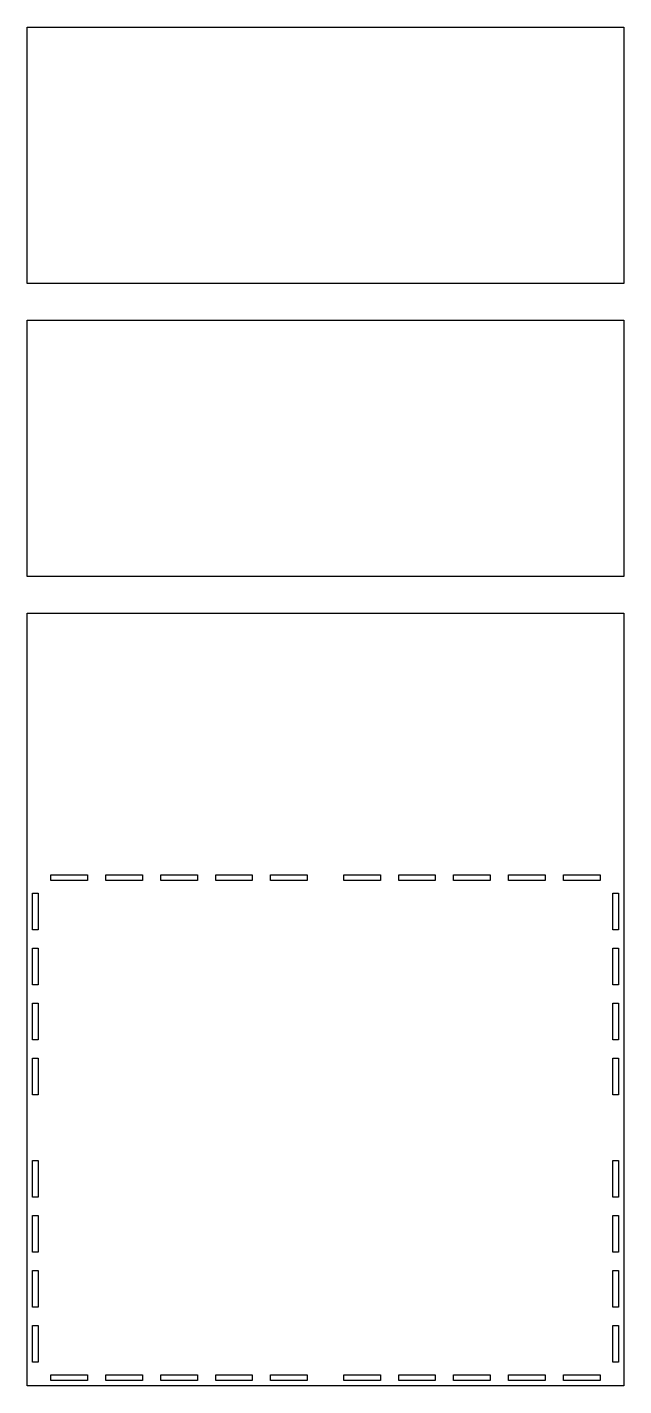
# Model space of a CAD drawing. Extents: x 0 to 163, y 0 to 371.
import ezdxf

# ---------------------------------------------------------------- set-up
doc = ezdxf.new("R2010")
doc.units = 0
doc.header["$MEASUREMENT"] = 0
doc.layers.get('0').update_dxf_attribs({"true_color": 0xffffff})

msp = doc.modelspace()

# ---------------------------------------------------------------- linework, layer by layer
at = {"color": 5, "true_color": 0x0000ff}
for p, q in [((0, 301), (0, 371)), ((0, 371), (163, 371)), ((163, 371), (163, 301)), ((163, 301), (0, 301)), ((0, 221), (0, 291)), ((0, 291), (163, 291)), ((163, 291), (163, 221)), ((163, 221), (0, 221)), ((0, 0), (0, 211)), ((0, 211), (163, 211)), ((163, 211), (163, 0)), ((6.5, 138), (6.5, 139.5)), ((6.5, 139.5), (16.5, 139.5)), ((16.5, 138), (6.5, 138)), ((16.5, 139.5), (16.5, 138)), ((21.5, 138), (21.5, 139.5)), ((21.5, 139.5), (31.5, 139.5)), ((31.5, 138), (21.5, 138)), ((31.5, 139.5), (31.5, 138)), ((36.5, 138), (36.5, 139.5)), ((36.5, 139.5), (46.5, 139.5)), ((46.5, 138), (36.5, 138)), ((46.5, 139.5), (46.5, 138)), ((51.5, 138), (51.5, 139.5)), ((51.5, 139.5), (61.5, 139.5)), ((61.5, 138), (51.5, 138)), ((61.5, 139.5), (61.5, 138)), ((66.5, 138), (66.5, 139.5)), ((66.5, 139.5), (76.5, 139.5)), ((76.5, 138), (66.5, 138)), ((76.5, 139.5), (76.5, 138)), ((86.5, 138), (86.5, 139.5)), ((86.5, 139.5), (96.5, 139.5)), ((96.5, 138), (86.5, 138)), ((96.5, 139.5), (96.5, 138)), ((101.5, 138), (101.5, 139.5)), ((101.5, 139.5), (111.5, 139.5)), ((111.5, 138), (101.5, 138)), ((111.5, 139.5), (111.5, 138)), ((116.5, 138), (116.5, 139.5)), ((116.5, 139.5), (126.5, 139.5)), ((126.5, 138), (116.5, 138)), ((126.5, 139.5), (126.5, 138)), ((131.5, 138), (131.5, 139.5)), ((131.5, 139.5), (141.5, 139.5)), ((141.5, 138), (131.5, 138)), ((141.5, 139.5), (141.5, 138)), ((146.5, 138), (146.5, 139.5)), ((146.5, 139.5), (156.5, 139.5)), ((156.5, 138), (146.5, 138)), ((156.5, 139.5), (156.5, 138)), ((1.5, 124.5), (1.5, 134.5)), ((1.5, 134.5), (3, 134.5)), ((3, 134.5), (3, 124.5)), ((160, 124.5), (160, 134.5)), ((160, 134.5), (161.5, 134.5)), ((161.5, 134.5), (161.5, 124.5)), ((3, 124.5), (1.5, 124.5)), ((161.5, 124.5), (160, 124.5)), ((1.5, 109.5), (1.5, 119.5)), ((1.5, 119.5), (3, 119.5)), ((3, 119.5), (3, 109.5)), ((160, 109.5), (160, 119.5)), ((160, 119.5), (161.5, 119.5)), ((161.5, 119.5), (161.5, 109.5)), ((3, 109.5), (1.5, 109.5)), ((161.5, 109.5), (160, 109.5)), ((1.5, 94.5), (1.5, 104.5)), ((1.5, 104.5), (3, 104.5)), ((3, 104.5), (3, 94.5)), ((160, 94.5), (160, 104.5)), ((160, 104.5), (161.5, 104.5)), ((161.5, 104.5), (161.5, 94.5)), ((3, 94.5), (1.5, 94.5)), ((161.5, 94.5), (160, 94.5)), ((1.5, 79.5), (1.5, 89.5)), ((1.5, 89.5), (3, 89.5)), ((3, 89.5), (3, 79.5)), ((160, 79.5), (160, 89.5)), ((160, 89.5), (161.5, 89.5)), ((161.5, 89.5), (161.5, 79.5)), ((3, 79.5), (1.5, 79.5)), ((161.5, 79.5), (160, 79.5)), ((1.5, 51.5), (1.5, 61.5)), ((1.5, 61.5), (3, 61.5)), ((3, 61.5), (3, 51.5)), ((160, 51.5), (160, 61.5)), ((160, 61.5), (161.5, 61.5)), ((161.5, 61.5), (161.5, 51.5)), ((3, 51.5), (1.5, 51.5)), ((161.5, 51.5), (160, 51.5)), ((1.5, 36.5), (1.5, 46.5)), ((1.5, 46.5), (3, 46.5)), ((3, 46.5), (3, 36.5)), ((160, 36.5), (160, 46.5)), ((160, 46.5), (161.5, 46.5)), ((161.5, 46.5), (161.5, 36.5)), ((3, 36.5), (1.5, 36.5)), ((161.5, 36.5), (160, 36.5)), ((1.5, 21.5), (1.5, 31.5)), ((1.5, 31.5), (3, 31.5)), ((3, 31.5), (3, 21.5)), ((160, 21.5), (160, 31.5)), ((160, 31.5), (161.5, 31.5)), ((161.5, 31.5), (161.5, 21.5)), ((3, 21.5), (1.5, 21.5)), ((161.5, 21.5), (160, 21.5)), ((1.5, 6.5), (1.5, 16.5)), ((1.5, 16.5), (3, 16.5)), ((3, 16.5), (3, 6.5)), ((160, 6.5), (160, 16.5)), ((160, 16.5), (161.5, 16.5)), ((161.5, 16.5), (161.5, 6.5)), ((3, 6.5), (1.5, 6.5)), ((161.5, 6.5), (160, 6.5)), ((163, 0), (0, 0)), ((6.5, 1.5), (6.5, 3)), ((6.5, 3), (16.5, 3)), ((16.5, 1.5), (6.5, 1.5)), ((16.5, 3), (16.5, 1.5)), ((21.5, 1.5), (21.5, 3)), ((21.5, 3), (31.5, 3)), ((31.5, 1.5), (21.5, 1.5)), ((31.5, 3), (31.5, 1.5)), ((36.5, 1.5), (36.5, 3)), ((36.5, 3), (46.5, 3)), ((46.5, 1.5), (36.5, 1.5)), ((46.5, 3), (46.5, 1.5)), ((51.5, 1.5), (51.5, 3)), ((51.5, 3), (61.5, 3)), ((61.5, 1.5), (51.5, 1.5)), ((61.5, 3), (61.5, 1.5)), ((66.5, 1.5), (66.5, 3)), ((66.5, 3), (76.5, 3)), ((76.5, 1.5), (66.5, 1.5)), ((76.5, 3), (76.5, 1.5)), ((86.5, 1.5), (86.5, 3)), ((86.5, 3), (96.5, 3)), ((96.5, 1.5), (86.5, 1.5)), ((96.5, 3), (96.5, 1.5)), ((101.5, 1.5), (101.5, 3)), ((101.5, 3), (111.5, 3)), ((111.5, 1.5), (101.5, 1.5)), ((111.5, 3), (111.5, 1.5)), ((116.5, 1.5), (116.5, 3)), ((116.5, 3), (126.5, 3)), ((126.5, 1.5), (116.5, 1.5)), ((126.5, 3), (126.5, 1.5)), ((131.5, 1.5), (131.5, 3)), ((131.5, 3), (141.5, 3)), ((141.5, 1.5), (131.5, 1.5)), ((141.5, 3), (141.5, 1.5)), ((146.5, 1.5), (146.5, 3)), ((146.5, 3), (156.5, 3)), ((156.5, 1.5), (146.5, 1.5)), ((156.5, 3), (156.5, 1.5))]:
    msp.add_line(p, q, dxfattribs=at)

doc.saveas('drawing.dxf')
